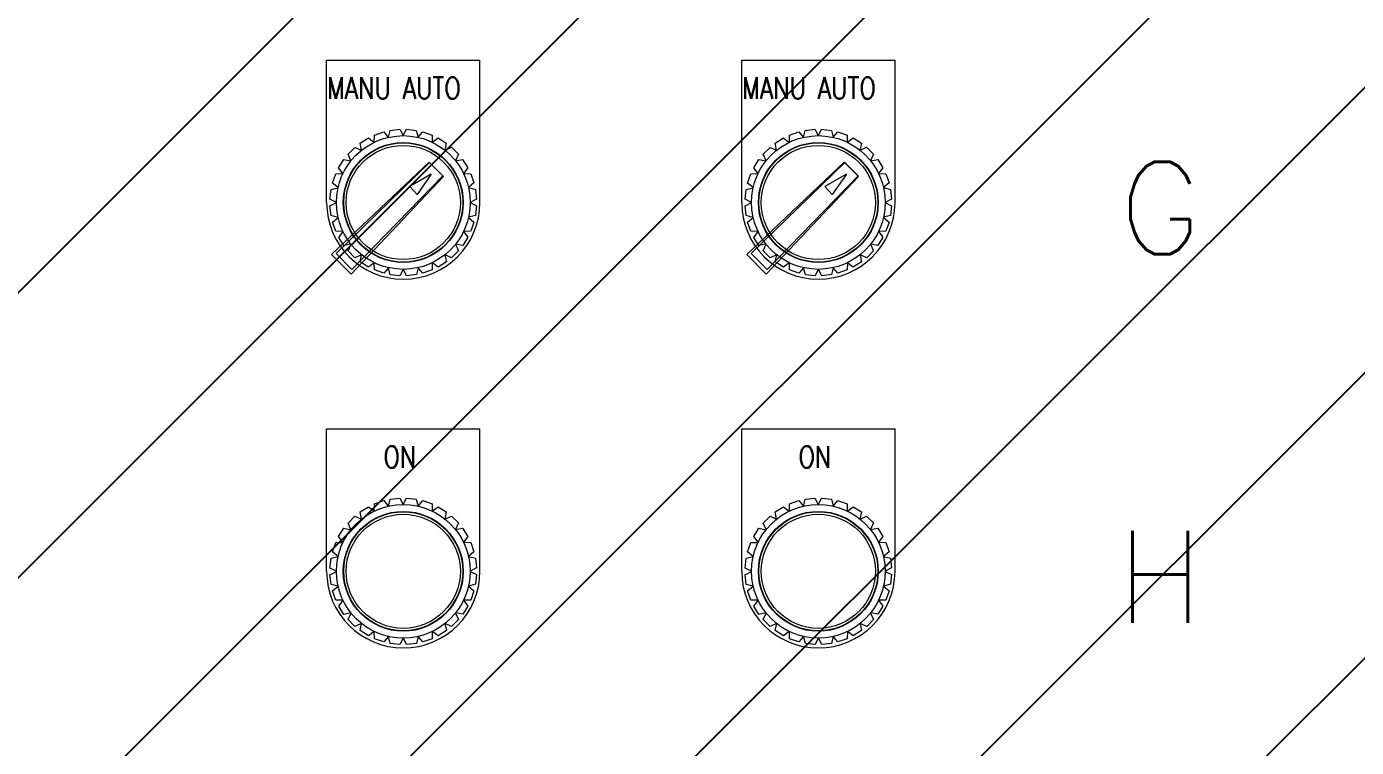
# Model space of a CAD drawing. Header units: millimetres. Extents: x 60229 to 91621, y 21923 to 36546.
# Drawn here: x 68037 to 68325.3, y 29618.4 to 29774.8 of the extents above; entities that cross this region are included whole.
import ezdxf
from ezdxf.enums import TextEntityAlignment as Align

# ---------------------------------------------------------------- set-up
doc = ezdxf.new("R2010")
doc.units = ezdxf.units.MM
doc.layers.add('DOOR 가공 및 타공.500', color=2, linetype='Continuous')
doc.layers.add('DOOR 기기심벌(제출)', color=3, linetype='Continuous')
doc.styles.add('ROMANS', font='romans.shx', dxfattribs={"bigfont": 'fhg.shx'})

# ---------------------------------------------------------------- blocks, each defined once
blk = doc.blocks.new('A$C63B951EB')
at = {"layer": 'DOOR 가공 및 타공.500', "color": 2, "linetype": 'ByBlock', "lineweight": 13}
blk.add_circle((16.62, 16.62), 13, dxfattribs=at)
at = {"layer": 'DOOR 기기심벌(제출)', "color": 0, "lineweight": 13}
for p, q in [((0, 47.52), (33.24, 47.52)), ((0, 16.62), (0, 47.52)), ((33.24, 16.62), (33.24, 47.52))]:
    blk.add_line(p, q, dxfattribs=at)
at = {"layer": 'DOOR 기기심벌(제출)', "color": 3, "lineweight": 13}
for p, q in [((10.37, 31.25), (12.37, 31.95)), ((12.37, 31.95), (13.37, 30.75)), ((13.39, 30.76), (13.78, 32.27)), ((13.78, 32.27), (15.88, 32.51)), ((15.88, 32.51), (16.6, 31.12)), ((16.62, 31.12), (17.33, 32.51)), ((17.33, 32.51), (19.44, 32.27)), ((19.44, 32.27), (19.83, 30.76)), ((19.85, 30.76), (20.85, 31.95)), ((20.85, 31.95), (22.85, 31.25)), ((7.27, 29.49), (9.06, 30.62)), ((7.58, 27.96), (7.27, 29.49)), ((9.06, 30.62), (10.31, 29.67)), ((10.33, 29.68), (10.37, 31.25)), ((22.85, 31.25), (22.89, 29.69)), ((22.91, 29.68), (24.16, 30.62)), ((24.16, 30.62), (25.95, 29.5)), ((25.95, 29.5), (25.64, 27.97)), ((2.61, 24.16), (3.74, 25.95)), ((3.74, 25.95), (5.27, 25.64)), ((4.64, 27.09), (6.14, 28.58)), ((5.28, 25.66), (4.64, 27.09)), ((6.14, 28.58), (7.56, 27.94)), ((25.66, 27.95), (27.09, 28.6)), ((27.09, 28.6), (28.58, 27.1)), ((28.58, 27.1), (27.94, 25.67)), ((27.96, 25.66), (29.49, 25.97)), ((29.49, 25.97), (30.62, 24.17)), ((1.09, 5.33), (22.23, 25.4)), ((2.06, 5.53), (22.34, 25.29)), ((3.55, 22.91), (2.61, 24.16)), ((30.62, 24.17), (29.67, 22.93)), ((1.29, 20.85), (1.98, 22.85)), ((2.48, 19.85), (1.29, 20.85)), ((1.98, 22.85), (3.54, 22.89)), ((5.34, 1.09), (25.34, 22.29)), ((5.5, 2.09), (25.22, 22.42)), ((29.68, 22.91), (31.25, 22.87)), ((31.95, 20.87), (30.75, 19.86)), ((31.25, 22.87), (31.95, 20.87)), ((0.73, 17.33), (0.96, 19.44)), ((2.12, 16.62), (0.73, 17.33)), ((0.96, 19.44), (2.48, 19.83)), ((30.76, 19.84), (32.27, 19.46)), ((32.51, 17.35), (31.12, 16.64)), ((32.27, 19.46), (32.51, 17.35)), ((0.73, 15.88), (2.12, 16.6)), ((0.97, 13.78), (0.73, 15.88)), ((31.12, 16.61), (32.51, 15.9)), ((32.51, 15.9), (32.27, 13.8)), ((2.48, 13.39), (0.97, 13.78)), ((1.29, 12.37), (2.48, 13.37)), ((1.99, 10.37), (1.29, 12.37)), ((30.75, 13.39), (31.95, 12.38)), ((32.27, 13.8), (30.76, 13.41)), ((31.95, 12.38), (31.25, 10.39)), ((3.55, 10.33), (1.99, 10.37)), ((2.62, 9.06), (3.56, 10.31)), ((3.75, 7.27), (2.62, 9.06)), ((30.62, 9.08), (29.5, 7.29)), ((29.68, 10.32), (30.62, 9.08)), ((31.25, 10.39), (29.69, 10.34)), ((5.28, 7.58), (3.75, 7.27)), ((4.65, 6.14), (5.29, 7.56)), ((6.15, 4.64), (4.65, 6.14)), ((28.59, 6.15), (27.1, 4.65)), ((27.95, 7.57), (28.59, 6.15)), ((29.5, 7.29), (27.97, 7.59)), ((7.57, 5.28), (6.15, 4.64)), ((7.28, 3.74), (7.59, 5.27)), ((9.08, 2.61), (7.28, 3.74)), ((10.32, 3.55), (9.08, 2.61)), ((10.39, 1.98), (10.34, 3.54)), ((22.91, 3.55), (22.87, 1.99)), ((24.17, 2.62), (22.93, 3.56)), ((25.97, 3.75), (24.17, 2.62)), ((25.66, 5.28), (25.97, 3.75)), ((27.1, 4.65), (25.67, 5.29)), ((12.38, 1.29), (10.39, 1.98)), ((13.39, 2.48), (12.38, 1.29)), ((13.8, 0.96), (13.41, 2.48)), ((15.9, 0.73), (13.8, 0.96)), ((16.61, 2.12), (15.9, 0.73)), ((17.35, 0.73), (16.64, 2.12)), ((19.46, 0.97), (17.35, 0.73)), ((19.84, 2.48), (19.46, 0.97)), ((20.87, 1.29), (19.86, 2.48)), ((22.87, 1.99), (20.87, 1.29))]:
    blk.add_line(p, q, dxfattribs=at)
at = {"layer": 'DOOR 기기심벌(제출)', "color": 3, "linetype": 'ByBlock', "lineweight": 13}
for p, q in [((22.23, 25.4), (25.34, 22.29)), ((22.34, 25.29), (25.22, 22.42)), ((1.09, 5.33), (5.34, 1.09)), ((2.06, 5.53), (5.5, 2.09))]:
    blk.add_line(p, q, dxfattribs=at)
at = {"layer": 'DOOR 기기심벌(제출)', "color": 7, "linetype": 'ByBlock', "lineweight": 13}
for p, q in [((22.7, 22.77), (18.05, 20.08)), ((22.7, 22.77), (19.61, 18.38)), ((18.05, 20.08), (19.61, 18.38))]:
    blk.add_line(p, q, dxfattribs=at)
at = {"layer": 'DOOR 기기심벌(제출)', "color": 252, "lineweight": 13}
blk.add_circle((16.62, 16.62), 14.5, dxfattribs=at)
at = {"layer": 'DOOR 기기심벌(제출)', "color": 3, "lineweight": 13}
for radius in [12.91, 12.38]:
    blk.add_circle((16.62, 16.62), radius, dxfattribs=at)
at = {"layer": 'DOOR 기기심벌(제출)', "color": 0, "lineweight": 13}
blk.add_arc((16.62, 16.62), 16.62, 180, 0, dxfattribs=at)
at = {"layer": 'DOOR 기기심벌(제출)', "color": 7, "lineweight": 13, "style": 'ROMANS', "width": 0.8}
blk.add_text('MANU AUTO', height=4.697, dxfattribs=at).set_placement((0.09, 39.08))
blk = doc.blocks.new('A$C07A234A6')
at = {"layer": 'DOOR 가공 및 타공.500', "color": 2, "linetype": 'ByBlock', "lineweight": 13}
blk.add_circle((16.62, 16.62), 13, dxfattribs=at)
at = {"layer": 'DOOR 기기심벌(제출)', "color": 0, "lineweight": 13}
for p, q in [((0, 47.52), (33.24, 47.52)), ((0, 16.62), (0, 47.52)), ((33.24, 16.62), (33.24, 47.52))]:
    blk.add_line(p, q, dxfattribs=at)
at = {"layer": 'DOOR 기기심벌(제출)', "color": 3, "lineweight": 13}
for p, q in [((10.37, 31.25), (12.37, 31.95)), ((12.37, 31.95), (13.37, 30.75)), ((13.39, 30.76), (13.78, 32.27)), ((13.78, 32.27), (15.88, 32.51)), ((15.88, 32.51), (16.6, 31.12)), ((16.62, 31.12), (17.33, 32.51)), ((17.33, 32.51), (19.44, 32.27)), ((19.44, 32.27), (19.83, 30.76)), ((19.85, 30.76), (20.85, 31.95)), ((20.85, 31.95), (22.85, 31.25)), ((7.27, 29.49), (9.06, 30.62)), ((7.58, 27.96), (7.27, 29.49)), ((9.06, 30.62), (10.31, 29.67)), ((10.33, 29.68), (10.37, 31.25)), ((22.85, 31.25), (22.89, 29.69)), ((22.91, 29.68), (24.16, 30.62)), ((24.16, 30.62), (25.95, 29.5)), ((25.95, 29.5), (25.64, 27.97)), ((2.61, 24.16), (3.74, 25.95)), ((3.74, 25.95), (5.27, 25.64)), ((4.64, 27.09), (6.14, 28.58)), ((5.28, 25.66), (4.64, 27.09)), ((6.14, 28.58), (7.56, 27.94)), ((25.66, 27.95), (27.09, 28.6)), ((27.09, 28.6), (28.58, 27.1)), ((28.58, 27.1), (27.94, 25.67)), ((27.96, 25.66), (29.49, 25.97)), ((29.49, 25.97), (30.62, 24.17)), ((3.55, 22.91), (2.61, 24.16)), ((30.62, 24.17), (29.67, 22.93)), ((1.29, 20.85), (1.98, 22.85)), ((2.48, 19.85), (1.29, 20.85)), ((1.98, 22.85), (3.54, 22.89)), ((29.68, 22.91), (31.25, 22.87)), ((31.95, 20.87), (30.75, 19.86)), ((31.25, 22.87), (31.95, 20.87)), ((0.73, 17.33), (0.96, 19.44)), ((2.12, 16.62), (0.73, 17.33)), ((0.96, 19.44), (2.48, 19.83)), ((30.76, 19.84), (32.27, 19.46)), ((32.51, 17.35), (31.12, 16.64)), ((32.27, 19.46), (32.51, 17.35)), ((0.73, 15.88), (2.12, 16.6)), ((0.97, 13.78), (0.73, 15.88)), ((31.12, 16.61), (32.51, 15.9)), ((32.51, 15.9), (32.27, 13.8)), ((2.48, 13.39), (0.97, 13.78)), ((1.29, 12.37), (2.48, 13.37)), ((1.99, 10.37), (1.29, 12.37)), ((30.75, 13.39), (31.95, 12.38)), ((32.27, 13.8), (30.76, 13.41)), ((31.95, 12.38), (31.25, 10.39)), ((3.55, 10.33), (1.99, 10.37)), ((2.62, 9.06), (3.56, 10.31)), ((3.75, 7.27), (2.62, 9.06)), ((30.62, 9.08), (29.5, 7.29)), ((29.68, 10.32), (30.62, 9.08)), ((31.25, 10.39), (29.69, 10.34)), ((5.28, 7.58), (3.75, 7.27)), ((4.65, 6.14), (5.29, 7.56)), ((6.15, 4.64), (4.65, 6.14)), ((28.59, 6.15), (27.1, 4.65)), ((27.95, 7.57), (28.59, 6.15)), ((29.5, 7.29), (27.97, 7.59)), ((7.57, 5.28), (6.15, 4.64)), ((7.28, 3.74), (7.59, 5.27)), ((9.08, 2.61), (7.28, 3.74)), ((10.32, 3.55), (9.08, 2.61)), ((10.39, 1.98), (10.34, 3.54)), ((22.91, 3.55), (22.87, 1.99)), ((24.17, 2.62), (22.93, 3.56)), ((25.97, 3.75), (24.17, 2.62)), ((25.66, 5.28), (25.97, 3.75)), ((27.1, 4.65), (25.67, 5.29)), ((12.38, 1.29), (10.39, 1.98)), ((13.39, 2.48), (12.38, 1.29)), ((13.8, 0.96), (13.41, 2.48)), ((15.9, 0.73), (13.8, 0.96)), ((16.61, 2.12), (15.9, 0.73)), ((17.35, 0.73), (16.64, 2.12)), ((19.46, 0.97), (17.35, 0.73)), ((19.84, 2.48), (19.46, 0.97)), ((20.87, 1.29), (19.86, 2.48)), ((22.87, 1.99), (20.87, 1.29))]:
    blk.add_line(p, q, dxfattribs=at)
at = {"layer": 'DOOR 기기심벌(제출)', "color": 252, "lineweight": 13}
blk.add_circle((16.62, 16.62), 14.5, dxfattribs=at)
at = {"layer": 'DOOR 기기심벌(제출)', "color": 1, "lineweight": 13}
for radius in [12.91, 12.38]:
    blk.add_circle((16.62, 16.62), radius, dxfattribs=at)
at = {"layer": 'DOOR 기기심벌(제출)', "color": 0, "lineweight": 13}
blk.add_arc((16.62, 16.62), 16.62, 180, 0, dxfattribs=at)
at = {"layer": 'DOOR 기기심벌(제출)', "color": 7, "lineweight": 13, "style": 'ROMANS', "width": 0.8}
blk.add_text('ON', height=4.697, dxfattribs=at).set_placement((12.34, 39.08))

msp = doc.modelspace()

# ---------------------------------------------------------------- hatches: boundary and pattern name
at = {"linetype": 'Continuous', "lineweight": -2}
h = msp.add_hatch(dxfattribs=at)
h.set_pattern_fill('ANSI31', color=1, scale=350)
h.set_pattern_definition([(45, (69997.627, 24502.416), (-30.93592, 30.93592), [])])
h.paths.add_polyline_path([(68609.18, 30556.64), (67718.68, 30556.64), (67718.68, 28961.14), (68609.18, 28961.14)])

# ---------------------------------------------------------------- block references
at = {"color": 1, "linetype": 'ByBlock', "lineweight": -2}
for name, p in [('A$C63B951EB', (68102.06, 29720.02)), ('A$C63B951EB', (68192.06, 29720.02)), ('A$C07A234A6', (68102.06, 29640.02)), ('A$C07A234A6', (68192.06, 29640.02))]:
    msp.add_blockref(name, p, dxfattribs=at)

# ---------------------------------------------------------------- texts
at = {"color": 7, "lineweight": -2, "style": 'ROMANS'}
for s, p in [('G', (68282.82, 29725.44)), ('H', (68282.82, 29645.44))]:
    msp.add_text(s, height=20, dxfattribs=at).set_placement(p, align=Align.CENTER)

doc.saveas('drawing.dxf')
